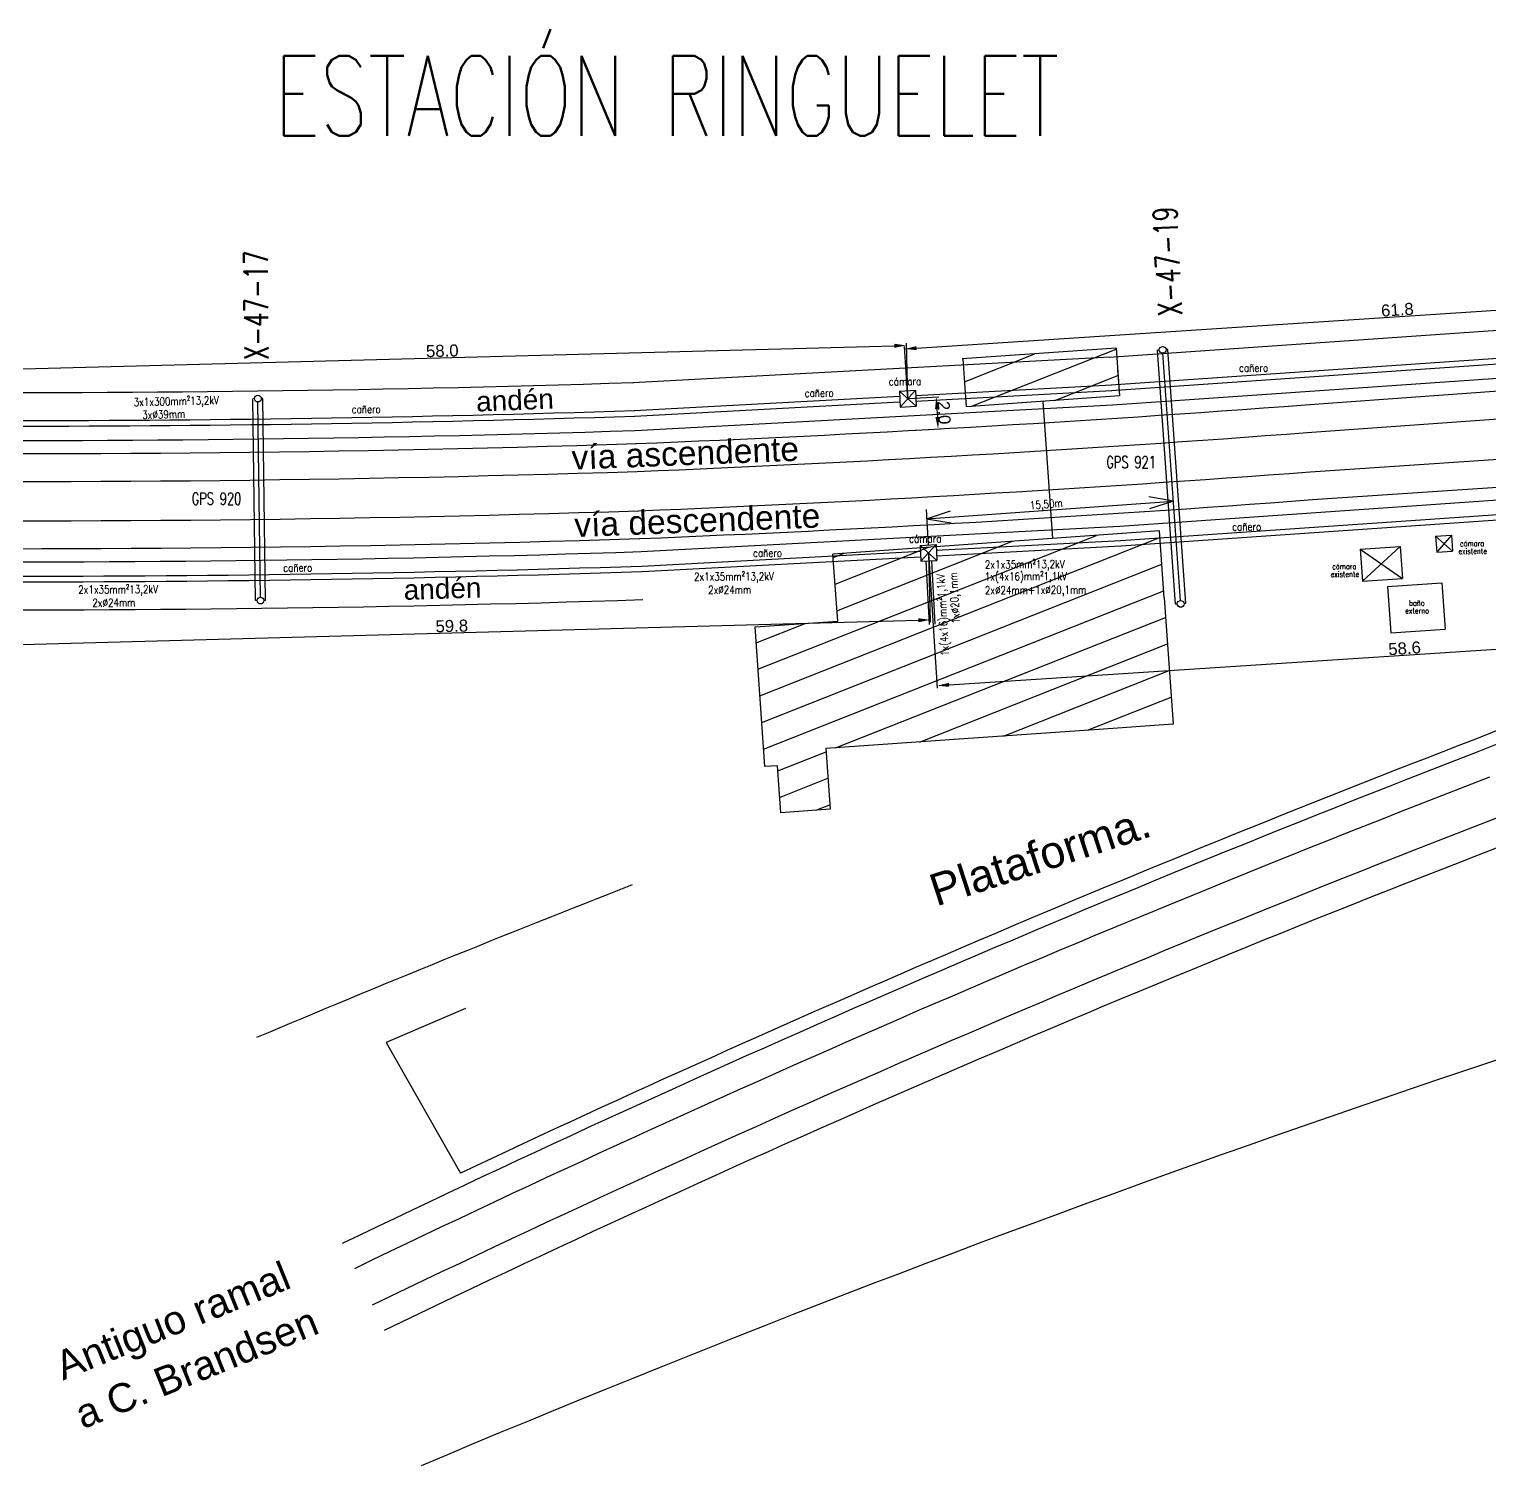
# Model space of a CAD drawing. Header units: millimetres. Extents: x 1868 to 2348, y 1227 to 1374.
# Drawn here: x 2067.9 to 2159.2, y 1245.3 to 1335.1 of the extents above; entities that cross this region are included whole.
import ezdxf

# ---------------------------------------------------------------- set-up
doc = ezdxf.new("R2010")
doc.units = ezdxf.units.MM
for name, color, linetype in [('LINEA_02', 8, 'Continuous'), ('TEXT-02', 7, 'Continuous'), ('TEXT-03', 7, 'Continuous'), ('Textos catenaria', 7, 'Continuous'), ('Unknown_Line_Type', 7, 'Continuous'), ('vías', 8, 'Continuous')]:
    doc.layers.add(name, color=color, linetype=linetype)
doc.styles.add('ROMANS', font='arial.ttf', dxfattribs={"width": 0.7})
doc.styles.add('SANS', font='sanss___.ttf')
doc.styles.add('SIMPLEX', font='simplex.shx', dxfattribs={"width": 0.75})
doc.dimstyles.new('COTA-100', dxfattribs={"dimscale": 1.5, "dimtxt": 0.5, "dimasz": 0.5, "dimexe": 0.1, "dimexo": 0, "dimgap": 0.03, "dimtad": 1, "dimdec": 1, "dimzin": 0, "dimdsep": 46, "dimtxsty": 'SANS', "dimcen": 0.1, "dimclrd": 256, "dimclre": 256, "dimclrt": 256, "dimazin": 0, "dimtm": 1e-09, "dimtfac": 0.714286, "dimtdec": 1, "dimtmove": 2, "dimatfit": 2, "dimfxl": 0, "dimtolj": 1, "dimtzin": 0, "dimarcsym": 0})

# ---------------------------------------------------------------- blocks, each defined once
blk = doc.blocks.new('cámara LDF-LDS')
at = {"color": 6}
for p, q in [((-0.5, 0.5), (0.5, 0.5)), ((-0.5, 0.5), (-0.5, -0.5)), ((-0.5, 0.5), (0.5, -0.5)), ((0.5, 0.5), (-0.5, -0.5)), ((0.5, 0.5), (0.5, -0.5)), ((-0.5, -0.5), (0.5, -0.5))]:
    blk.add_line(p, q, dxfattribs=at)
blk = doc.blocks.new('*D16')
at = {"lineweight": -2, "transparency": 16777216}
for p, q in [((2065.498, 1313.775), (2121.979, 1315.271)), ((2122.816, 1311.966), (2122.724, 1315.441)), ((2064.837, 1310.43), (2064.745, 1313.905))]:
    blk.add_line(p, q, dxfattribs=at)
at = {"transparency": 16777216}
for points in [[(2121.975, 1315.396), (2121.982, 1315.146), (2122.728, 1315.291)], [(2065.495, 1313.899), (2065.502, 1313.65), (2064.749, 1313.755)]]:
    blk.add_solid(points, dxfattribs=at)
at = {"layer": 'Defpoints', "color": 0, "transparency": 16777216}
for p in [(2122.728, 1315.291), (2122.816, 1311.966), (2064.837, 1310.43)]:
    blk.add_point(p, dxfattribs=at)
at = {"transparency": 16777216, "insert": (2093.727, 1314.954), "char_height": 0.75, "attachment_point": 5, "rotation": 1.51749, "style": 'SANS'}
blk.add_mtext('\\A1;58.0', dxfattribs=at)
blk = doc.blocks.new('*D17')
at = {"lineweight": -2, "transparency": 16777216}
for p, q in [((2123.361, 1315.123), (2183.508, 1319.059)), ((2184.46, 1316.001), (2184.246, 1319.258)), ((2122.816, 1311.966), (2122.603, 1315.223))]:
    blk.add_line(p, q, dxfattribs=at)
at = {"transparency": 16777216}
for points in [[(2183.5, 1319.184), (2183.516, 1318.934), (2184.256, 1319.108)], [(2123.353, 1315.247), (2123.37, 1314.998), (2122.613, 1315.074)]]:
    blk.add_solid(points, dxfattribs=at)
at = {"layer": 'Defpoints', "color": 0, "transparency": 16777216}
for p in [(2184.256, 1319.108), (2184.46, 1316.001), (2122.816, 1311.966)]:
    blk.add_point(p, dxfattribs=at)
at = {"transparency": 16777216, "insert": (2153.406, 1317.522), "char_height": 0.75, "attachment_point": 5, "rotation": 3.74446, "style": 'SANS'}
blk.add_mtext('\\A1;61.8', dxfattribs=at)
blk = doc.blocks.new('*D22')
at = {"lineweight": -2, "transparency": 16777216}
for p, q in [((2122.816, 1311.966), (2124.747, 1312.072)), ((2124.638, 1311.315), (2124.666, 1310.819)), ((2122.926, 1309.973), (2124.856, 1310.079))]:
    blk.add_line(p, q, dxfattribs=at)
at = {"transparency": 16777216}
for points in [[(2124.763, 1311.322), (2124.514, 1311.308), (2124.597, 1312.064)], [(2124.79, 1310.826), (2124.541, 1310.813), (2124.707, 1310.071)]]:
    blk.add_solid(points, dxfattribs=at)
at = {"layer": 'Defpoints', "color": 0, "transparency": 16777216}
for p in [(2122.816, 1311.966), (2122.926, 1309.973), (2124.707, 1310.071)]:
    blk.add_point(p, dxfattribs=at)
at = {"transparency": 16777216, "insert": (2125.083, 1311.091), "char_height": 0.75, "attachment_point": 5, "rotation": 273.13639, "style": 'SANS'}
blk.add_mtext('\\A1;2.0', dxfattribs=at)
blk = doc.blocks.new('*D28')
at = {"lineweight": -2, "transparency": 16777216}
for p, q in [((2124.105, 1302.329), (2124.223, 1297.994)), ((2064.333, 1300.702), (2064.451, 1296.366)), ((2065.197, 1296.536), (2123.47, 1298.123))]:
    blk.add_line(p, q, dxfattribs=at)
at = {"transparency": 16777216}
for points in [[(2123.466, 1298.248), (2123.473, 1297.998), (2124.219, 1298.143)], [(2065.194, 1296.661), (2065.2, 1296.411), (2064.447, 1296.516)]]:
    blk.add_solid(points, dxfattribs=at)
at = {"layer": 'Defpoints', "color": 0, "transparency": 16777216}
for p in [(2124.105, 1302.329), (2064.333, 1300.702), (2124.219, 1298.143)]:
    blk.add_point(p, dxfattribs=at)
at = {"transparency": 16777216, "insert": (2094.322, 1297.761), "char_height": 0.75, "attachment_point": 5, "rotation": 1.55968, "style": 'SANS'}
blk.add_mtext('\\A1;59.8', dxfattribs=at)
blk = doc.blocks.new('*D29')
at = {"lineweight": -2, "transparency": 16777216}
for p, q in [((2182.579, 1306.132), (2183.128, 1297.688)), ((2124.105, 1302.329), (2124.655, 1293.885)), ((2125.393, 1294.083), (2182.37, 1297.789))]:
    blk.add_line(p, q, dxfattribs=at)
at = {"transparency": 16777216}
for points in [[(2182.362, 1297.914), (2182.378, 1297.664), (2183.118, 1297.838)], [(2125.385, 1294.208), (2125.401, 1293.959), (2124.645, 1294.035)]]:
    blk.add_solid(points, dxfattribs=at)
at = {"layer": 'Defpoints', "color": 0, "transparency": 16777216}
for p in [(2182.579, 1306.132), (2124.105, 1302.329), (2183.118, 1297.838)]:
    blk.add_point(p, dxfattribs=at)
at = {"transparency": 16777216, "insert": (2153.854, 1296.367), "char_height": 0.75, "attachment_point": 5, "rotation": 3.72143, "style": 'SANS'}
blk.add_mtext('\\A1;58.6', dxfattribs=at)

msp = doc.modelspace()

# ---------------------------------------------------------------- linework, layer by layer
for p, q in [((2135.399, 1314.568), (2179.933, 1317.643)), ((2105.629, 1312.974), (2135.445, 1314.57)), ((2135.605, 1311.575), (2180.14, 1314.65)), ((2105.789, 1309.978), (2135.605, 1311.575)), ((2105.789, 1309.978), (2135.605, 1311.575)), ((2136.069, 1304.009), (2180.64, 1307.087)), ((2123.991, 1304.467), (2139.411, 1305.557)), ((2139.411, 1305.557), (2137.873, 1305.825)), ((2139.411, 1305.557), (2137.926, 1305.076)), ((2123.96, 1305.038), (2124.079, 1302.828)), ((2123.991, 1304.467), (2125.476, 1304.949)), ((2123.991, 1304.467), (2125.529, 1304.2)), ((2106.155, 1302.407), (2136.069, 1304.009)), ((2106.155, 1302.407), (2136.069, 1304.009)), ((2155.795, 1303.37), (2156.793, 1303.437)), ((2155.795, 1303.37), (2155.862, 1302.372)), ((2155.795, 1303.37), (2156.86, 1302.439)), ((2156.793, 1303.437), (2155.862, 1302.372)), ((2156.793, 1303.437), (2156.86, 1302.439)), ((2151.089, 1302.554), (2153.584, 1302.721)), ((2151.089, 1302.554), (2151.223, 1300.559)), ((2151.089, 1302.554), (2153.717, 1300.726)), ((2153.584, 1302.721), (2151.223, 1300.559)), ((2153.584, 1302.721), (2153.717, 1300.726)), ((2155.862, 1302.372), (2156.86, 1302.439)), ((2151.223, 1300.559), (2153.717, 1300.726)), ((2152.799, 1300.223), (2156.191, 1300.45)), ((2152.799, 1300.223), (2152.992, 1297.33)), ((2156.191, 1300.45), (2156.385, 1297.557)), ((2152.992, 1297.33), (2156.385, 1297.557)), ((2095.17, 1273.87), (2090.223, 1271.738)), ((2090.223, 1271.738), (2094.868, 1263.58))]:
    msp.add_line(p, q)
at = {"color": 7}
for p, q in [((2135.825, 1315.118), (2126.21, 1314.454)), ((2135.825, 1315.126), (2136.036, 1312.134)), ((2126.249, 1314.449), (2126.46, 1311.458)), ((2135.922, 1313.79), (2136.036, 1312.134)), ((2136.036, 1312.134), (2126.46, 1311.458)), ((2138.54, 1303.701), (2118.141, 1302.259)), ((2138.836, 1299.512), (2138.54, 1303.701)), ((2118.437, 1298.07), (2118.141, 1302.259)), ((2138.836, 1299.512), (2139.393, 1291.631)), ((2113.268, 1297.704), (2118.437, 1298.07)), ((2113.885, 1288.976), (2113.268, 1297.704)), ((2139.393, 1291.631), (2134.755, 1291.304)), ((2139.307, 1291.625), (2139.391, 1291.658)), ((2126.326, 1290.708), (2117.697, 1290.098)), ((2134.755, 1291.304), (2126.326, 1290.708)), ((2117.697, 1290.098), (2117.757, 1289.25)), ((2114.665, 1289.031), (2113.885, 1288.976)), ((2114.873, 1286.089), (2114.665, 1289.031)), ((2117.757, 1289.25), (2117.965, 1286.307)), ((2117.965, 1286.307), (2114.873, 1286.089))]:
    msp.add_line(p, q, dxfattribs=at)
at = {"color": 8}
for p, q in [((2126.349, 1313.025), (2130.754, 1314.768)), ((2126.755, 1311.478), (2135.829, 1315.069)), ((2132.008, 1311.85), (2135.946, 1313.408)), ((2131.248, 1311.796), (2131.854, 1303.229)), ((2113.455, 1295.055), (2134.606, 1303.423)), ((2113.573, 1293.394), (2138.569, 1303.284)), ((2118.274, 1300.376), (2124.099, 1302.681)), ((2118.391, 1298.715), (2129.353, 1303.052)), ((2113.69, 1291.733), (2138.687, 1301.623)), ((2118.156, 1302.036), (2118.846, 1302.309)), ((2113.807, 1290.072), (2138.804, 1299.962)), ((2113.338, 1296.715), (2116.396, 1297.926)), ((2118.293, 1290.14), (2138.921, 1298.302)), ((2123.547, 1290.511), (2139.039, 1296.641)), ((2128.8, 1290.883), (2139.156, 1294.98)), ((2134.054, 1291.254), (2139.274, 1293.319)), ((2114.687, 1288.713), (2117.71, 1289.909)), ((2114.805, 1287.052), (2117.828, 1288.248)), ((2117.078, 1286.244), (2117.945, 1286.588))]:
    msp.add_line(p, q, dxfattribs=at)
at = {"color": 4}
for p, q in [((2138.533, 1315.005), (2138.428, 1314.998)), ((2139.551, 1299.116), (2138.428, 1314.998)), ((2139.85, 1299.348), (2138.757, 1314.811)), ((2139.056, 1315.042), (2138.952, 1315.035)), ((2140.179, 1299.161), (2139.056, 1315.042)), ((2081.997, 1311.966), (2081.892, 1311.964)), ((2082.051, 1299.345), (2081.892, 1311.964)), ((2082.363, 1299.559), (2082.209, 1311.758)), ((2082.522, 1311.972), (2082.417, 1311.971)), ((2082.681, 1299.353), (2082.522, 1311.972)), ((2082.156, 1299.347), (2082.051, 1299.345)), ((2082.681, 1299.353), (2082.576, 1299.352)), ((2139.655, 1299.124), (2139.551, 1299.116)), ((2140.179, 1299.161), (2140.074, 1299.154))]:
    msp.add_line(p, q, dxfattribs=at)
for centre in [(2138.742, 1315.02), (2082.207, 1311.968), (2082.366, 1299.349), (2139.865, 1299.139)]:
    msp.add_circle(centre, 0.21, dxfattribs=at)
for centre, radius, start, end in [((2067.134, 2505.563), 1193.21, 267.03689, 271.851818), ((2067.134, 2505.563), 1196.21, 267.037105, 271.851818), ((2067.119, 2505.069), 1203.296, 267.036584, 271.85901), ((2254.605, 1051.789), 257.589, 103.67376, 111.96815), ((2067.119, 2505.069), 1206.296, 267.036798, 271.85901), ((2496.521, 411.759), 941.766, 111.049951, 115.24495), ((2452.238, 393.118), 925.026, 105.804652, 112.892074), ((2452.061, 395.917), 951.026, 111.364663, 112.892074)]:
    msp.add_arc(centre, radius, start, end)
at = {"layer": 'LINEA_02', "color": 11}
for p, q in [((2135.519, 1312.822), (2180.054, 1315.897)), ((2135.543, 1312.473), (2180.078, 1315.548)), ((2123.306, 1312.168), (2135.539, 1312.823)), ((2123.325, 1311.818), (2135.557, 1312.473)), ((2105.722, 1311.226), (2122.308, 1312.114)), ((2105.741, 1310.877), (2122.326, 1311.765)), ((2136.131, 1303.111), (2180.702, 1306.189)), ((2136.155, 1302.762), (2180.727, 1305.84)), ((2106.203, 1301.508), (2123.599, 1302.44)), ((2124.597, 1302.493), (2136.117, 1303.11)), ((2124.616, 1302.144), (2136.136, 1302.761)), ((2106.221, 1301.158), (2123.618, 1302.09)), ((2124.17, 1297.857), (2123.957, 1301.82)), ((2124.519, 1297.876), (2124.307, 1301.839))]:
    msp.add_line(p, q, dxfattribs=at)
for centre, radius, start, end in [((2067.134, 2505.563), 1195.31, 269.913827, 271.851818), ((2067.134, 2505.563), 1194.96, 269.91383, 271.851818), ((2067.119, 2505.069), 1204.196, 269.891245, 271.85901), ((2067.119, 2505.069), 1204.546, 269.891242, 271.85901)]:
    msp.add_arc(centre, radius, start, end, dxfattribs=at)
at = {"layer": 'Unknown_Line_Type', "color": 8}
for p, q in [((2147.648, 1311.584), (2178.533, 1313.788)), ((2147.779, 1309.849), (2178.653, 1312.052))]:
    msp.add_line(p, q, dxfattribs=at)
for points in [[(2147.964, 1307.396), (2180.476, 1309.571), (2220.417, 1312.098), (2267.274, 1315.18), (2322.169, 1319.283), (2347.7, 1320.836)], [(2148.096, 1305.661), (2180.591, 1307.835), (2220.529, 1310.361), (2267.396, 1313.444), (2322.287, 1317.547), (2347.805, 1319.099)]]:
    msp.add_lwpolyline(points, dxfattribs=at)
for centre, radius, start, end in [((2057.432, 2505.21), 1197.03, 272.317263, 274.322256), ((2057.432, 2505.21), 1198.77, 272.317263, 274.322256), ((2057.432, 2505.21), 1201.23, 272.317263, 274.322256), ((2057.432, 2505.21), 1202.97, 272.317263, 274.322256), ((2254.605, 1051.789), 256.789, 101.54155, 111.96815), ((2496.521, 411.759), 940.966, 111.049951, 115.766289), ((2496.521, 411.759), 939.226, 111.049951, 115.766289), ((2496.521, 411.759), 936.686, 111.049951, 115.766289), ((2496.521, 411.759), 934.946, 111.049951, 115.766289)]:
    msp.add_arc(centre, radius, start, end, dxfattribs=at)
at = {"layer": 'vías', "color": 8}
for radius in [1197.03, 1198.77, 1201.23, 1202.97]:
    msp.add_arc((2067.134, 2505.563), radius, 260.467467, 271.853736, dxfattribs=at)

# ---------------------------------------------------------------- block references
for p, rotation in [((2122.816, 1311.966), 3.065607657790069), ((2124.105, 1302.329), 3.065607657799057)]:
    msp.add_blockref('cámara LDF-LDS', p, dxfattribs=dict(rotation=rotation))

# ---------------------------------------------------------------- texts
at = {"layer": 'TEXT-02', "color": 7, "style": 'ROMANS'}
for s, height, rotation, p in [('andén', 1.25, 2.20479, (2095.864, 1311.159)), ('vía ascendente', 1.5, 2.25068, (2101.838, 1307.53)), ('vía descendente', 1.5, 2.25068, (2102.007, 1303.314)), ('andén', 1.25, 1.78711, (2091.334, 1299.394))]:
    msp.add_text(s, height=height, rotation=rotation, dxfattribs=at).set_placement(p)
at = {"layer": 'TEXT-02', "style": 'ROMANS'}
msp.add_text('Plataforma.', height=2, rotation=18.06758, dxfattribs=at).set_placement((2124.595, 1280.231))
at = {"layer": 'TEXT-03', "style": 'ROMANS'}
for s, p in [('Antiguo ramal', (2070.027, 1250.612)), ('a C. Brandsen', (2071.259, 1247.564))]:
    msp.add_text(s, height=1.8, rotation=22.07667, dxfattribs=at).set_placement(p)
at = {"layer": 'Textos catenaria', "color": 7, "style": 'SIMPLEX', "width": 0.7}
msp.add_text('ESTACIÓN RINGUELET', height=5, dxfattribs=at).set_placement((2083.235, 1328.384))
at = {"layer": 'Textos catenaria', "style": 'SIMPLEX'}
for s, height, rotation, width, p in [('X-47-19', 1.5, 92.97875, 0.7, (2139.972, 1317.164)), ('X-47-17', 1.5, 90.41539, 0.7, (2082.873, 1314.383)), ('cámara', 0.5, 0.31934, 0.8, (2121.631, 1312.793)), ('cañero', 0.5, 0.31934, 0.8, (2143.515, 1313.641)), ('cañero', 0.5, 0.31934, 0.8, (2116.372, 1312.068)), ('3x1x300mm²13,2kV', 0.5, 1.43885, 0.8, (2074.45, 1311.494)), ('cañero', 0.5, 0.31934, 0.8, (2088.065, 1311.057)), ('3xØ39mm', 0.5, 1.43885, 0.8, (2074.985, 1310.701)), ('15,50m', 0.5, 4.97151, 0.8, (2130.466, 1305.038)), ('cañero', 0.5, 0.31934, 0.8, (2143.086, 1303.715)), ('cámara', 0.5, 0.31934, 0.8, (2122.896, 1302.961)), ('cañero', 0.5, 0.31934, 0.8, (2113.142, 1302.072)), ('existente', 0.35, 0.31934, 0.7, (2157.221, 1302.255)), ('cámara', 0.35, 0.31934, 0.7, (2157.32, 1302.738)), ('cañero', 0.5, 0.31934, 0.8, (2083.789, 1301.151)), ('2x1x35mm²13,2kV', 0.5, 0.31934, 0.8, (2127.634, 1301.353)), ('cámara', 0.35, 0.31934, 0.7, (2149.334, 1301.301)), ('2x1x35mm²13,2kV', 0.5, 0.31934, 0.8, (2109.457, 1300.591)), ('1x(4x16)mm²1,1kV', 0.5, 93.3167, 0.8, (2125.399, 1295.903)), ('1xØ20,1mm', 0.5, 93.3167, 0.8, (2126.071, 1297.928)), ('1x(4x16)mm²1,1kV', 0.5, 0.31934, 0.8, (2127.634, 1300.603)), ('existente', 0.35, 0.31934, 0.7, (2149.234, 1300.818)), ('2x1x35mm²13,2kV', 0.5, 0.31934, 0.8, (2070.981, 1299.783)), ('2xØ24mm', 0.5, 0.31934, 0.8, (2110.339, 1299.77)), ('2xØ24mm+1xØ20,1mm', 0.5, 0.31934, 0.8, (2127.634, 1299.742)), ('2xØ24mm', 0.5, 0.31934, 0.8, (2071.863, 1298.962)), ('externo', 0.35, 0.31934, 0.7, (2153.896, 1298.536)), ('baño', 0.35, 0.31934, 0.7, (2154.136, 1299.02))]:
    msp.add_text(s, height=height, rotation=rotation, dxfattribs=dict(at, width=width)).set_placement(p)
at = {"layer": 'Textos catenaria', "style": 'SIMPLEX', "width": 0.7}
for s, p in [('GPS 921', (2135.216, 1307.624)), ('GPS 920', (2078.067, 1305.342))]:
    msp.add_text(s, height=0.75, dxfattribs=at).set_placement(p)

# ---------------------------------------------------------------- dimensions: what is measured, and where the dimension line sits
for p1, p2, distance, picture, middle in [((2122.816, 1311.966), (2184.46, 1316.001), 3.114, '*D17', (2153.406, 1317.522)), ((2064.837, 1310.43), (2122.816, 1311.966), 3.325, '*D16', (2093.727, 1314.954)), ((2122.816, 1311.966), (2122.926, 1309.973), 1.784, '*D22', (2125.083, 1311.091)), ((2124.105, 1302.329), (2182.579, 1306.132), -8.312, '*D29', (2153.854, 1296.367)), ((2064.333, 1300.702), (2124.105, 1302.329), -4.187, '*D28', (2094.322, 1297.761))]:
    dim = msp.add_aligned_dim(p1=p1, p2=p2, distance=distance, dimstyle='COTA-100')
    dim.commit()
    dim.dimension.update_dxf_attribs({"geometry": picture, "text_midpoint": middle})

doc.saveas('drawing.dxf')
